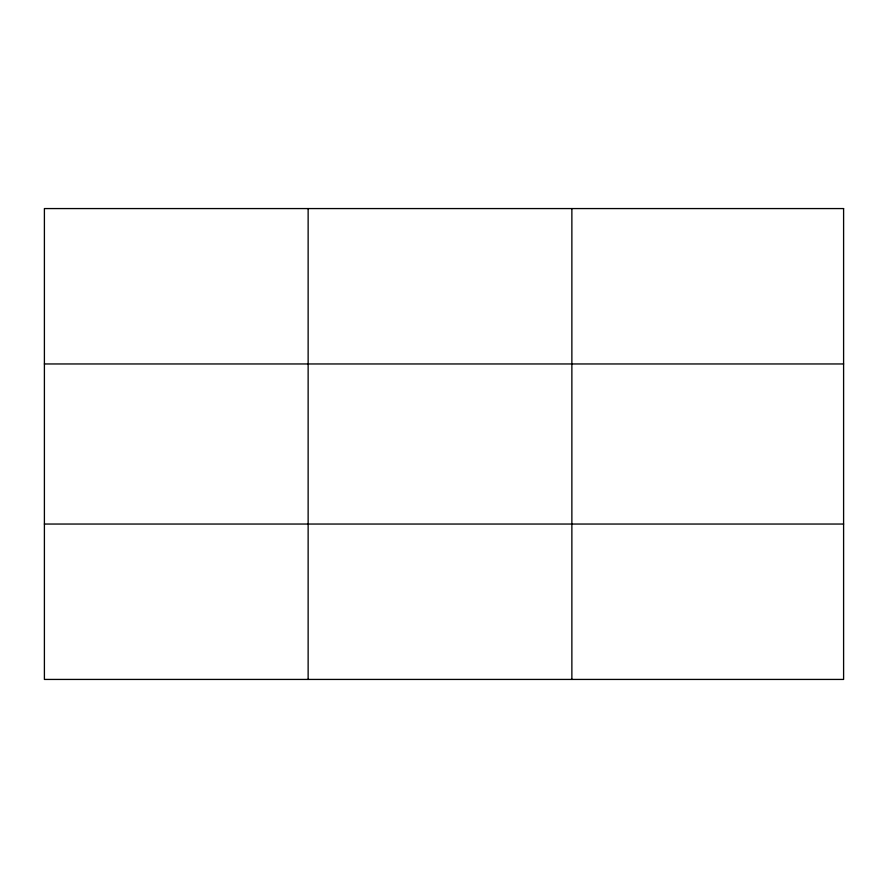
<?xml version="1.0" encoding="UTF-8"?>
<svg xmlns="http://www.w3.org/2000/svg" width="888" height="888" viewBox="0 0 888 888"><rect width="100%" height="100%" fill="white"/><g stroke="black" fill="none" stroke-linecap="round" stroke-linejoin="round"><path stroke-width="1.33" d="M308.136 679.431L308.136 208.569M571.872 679.431L571.872 208.569M44.4 363.958L843.6 363.958M44.4 524.042L843.6 524.042M843.6 208.569L843.6 679.431L44.4 679.431L44.4 208.569L843.6 208.569"/></g></svg>
